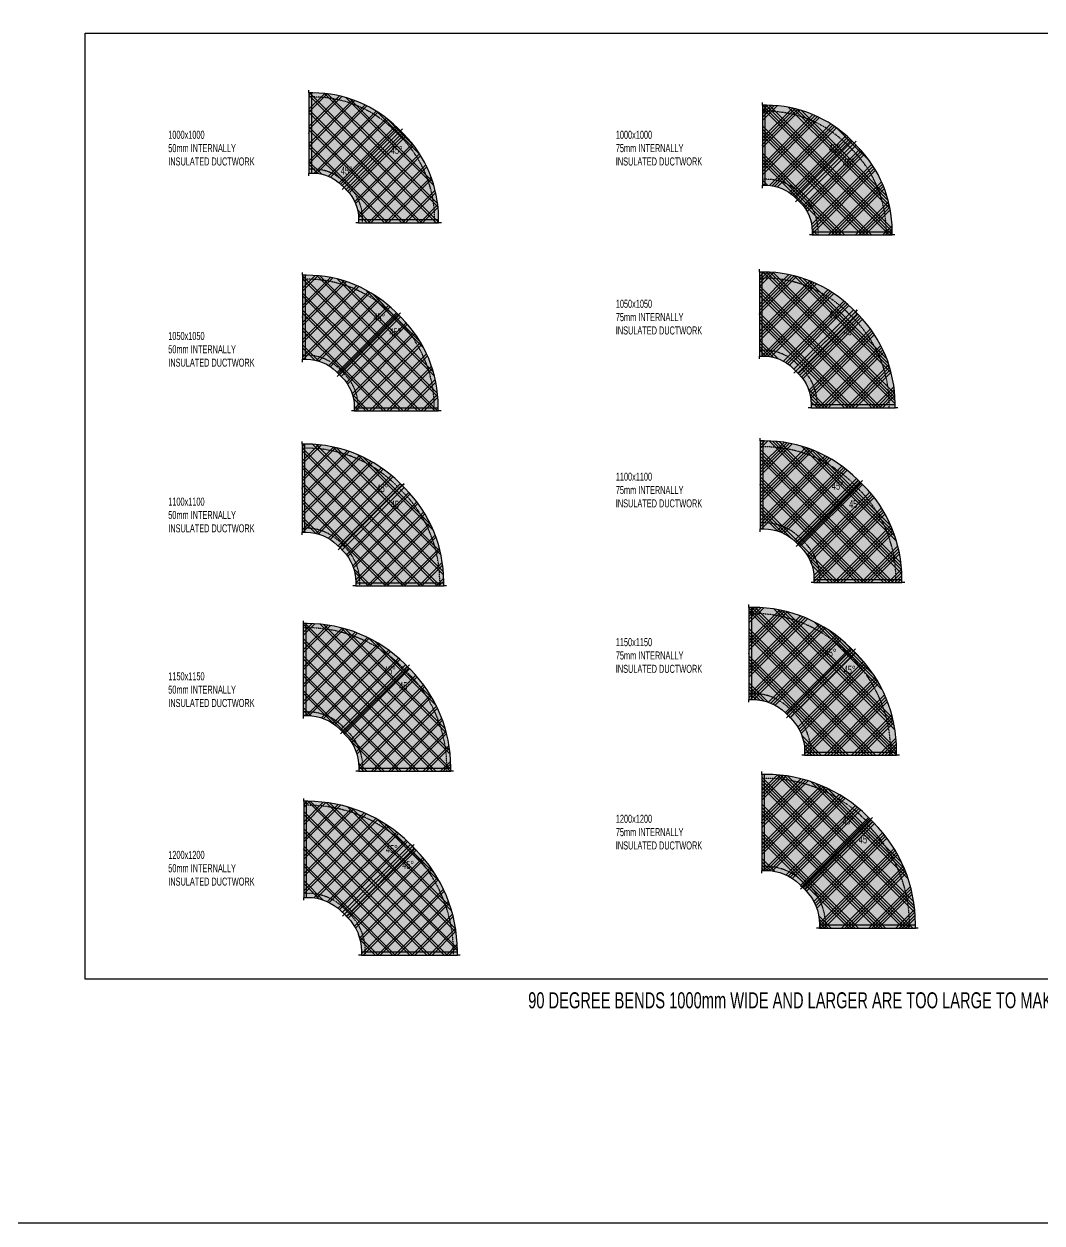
# Model space of a CAD drawing. Header units: millimetres. Extents: x 141 to 153906, y 19826 to 64501.
# Drawn here: x 111494 to 124218, y 19826 to 34807 of the extents above; entities that cross this region are included whole.
import ezdxf
from ezdxf.enums import TextEntityAlignment as Align

# ---------------------------------------------------------------- set-up
doc = ezdxf.new("R2010")
doc.units = ezdxf.units.MM
doc.linetypes.add('Ins', pattern=[1, 0.5, -0.5])
for name, color, linetype in [('Hvacduct-sa', 160, 'Continuous'), ('Hvacduct-sa-Shading', 163, 'Continuous'), ('Hvacins', 118, 'Continuous'), ('HvacInsulation IN', 118, 'Continuous'), ('Hvactext', 7, 'Continuous'), ('RFI Layer', 240, 'Continuous')]:
    doc.layers.add(name, color=color, linetype=linetype)
doc.styles.add('Arial Narrow_1', font='ARIALN.TTF', dxfattribs={"height": 250})
doc.styles.add('HVACS', font='ARIALN.TTF', dxfattribs={"width": 0.8})
pattern_1 = [(225, (76276.46, -89129.04), (107.76307, -107.76307), []), (225, (76240.54, -89129.04), (107.76307, -107.76307), []), (135, (76276.46, -89129.04), (-107.76307, -107.76307), []), (135, (76240.54, -89129.04), (-107.76307, -107.76307), [])]
pattern_2 = [(45, (76276.46, -89129.04), (-169.70563, 169.70563), []), (45, (76316.46, -89129.04), (-169.70563, 169.70563), []), (45, (76356.46, -89129.04), (-169.70563, 169.70563), []), (45, (76396.46, -89129.04), (-169.70563, 169.70563), []), (135, (76276.46, -89129.04), (-169.70563, -169.70563), []), (135, (76316.46, -89129.04), (-169.70563, -169.70563), []), (135, (76356.46, -89129.04), (-169.70563, -169.70563), []), (135, (76396.46, -89129.04), (-169.70563, -169.70563), [])]

msp = doc.modelspace()

# ---------------------------------------------------------------- hatches: boundary and pattern name
at = {"layer": 'Hvacduct-sa-Shading'}
for points in [[(115105.5, 33945.1), (115055.5, 33945.1), (115055.5, 32945.1), (115105.5, 32945.1, -0.1989124), (115459, 32798.7), (115494.4, 32763.3), (116201.5, 33470.4), (116166.1, 33505.8, 0.1989124)], [(120774, 33791.5), (120724, 33791.5), (120724, 32791.5), (120774, 32791.5, -0.1989124), (121127.5, 32645.1), (121162.9, 32609.7), (121870, 33316.8), (121834.6, 33352.2, 0.1989124)], [(116236.8, 33435.1), (116201.5, 33470.4), (115494.4, 32763.3), (115529.7, 32728, -0.1989124), (115676.2, 32374.4), (115676.2, 32324.4), (116676.2, 32324.4), (116676.2, 32374.4, 0.1989124)], [(121905.3, 33281.5), (121870, 33316.8), (121162.9, 32609.7), (121198.2, 32574.4, -0.1989124), (121344.7, 32220.8), (121344.7, 32170.8), (122344.7, 32170.8), (122344.7, 32220.8, 0.1989124)], [(115026.2, 31668.5), (114976.2, 31668.5), (114976.2, 30618.5), (115026.2, 30618.5, -0.1989124), (115397.4, 30464.7), (115432.7, 30429.4), (116175.2, 31171.8), (116139.8, 31207.2, 0.1989124)], [(120735.6, 31708.1), (120685.6, 31708.1), (120685.6, 30658.1), (120735.6, 30658.1, -0.1989124), (121106.9, 30504.3), (121142.2, 30468.9), (121884.7, 31211.4), (121849.3, 31246.8, 0.1989124)], [(116210.6, 31136.5), (116175.2, 31171.8), (115432.7, 30429.4), (115468.1, 30394, -0.1989124), (115621.9, 30022.8), (115621.9, 29972.8), (116671.9, 29972.8), (116671.9, 30022.8, 0.1989124)], [(121920, 31176.1), (121884.7, 31211.4), (121142.2, 30468.9), (121177.6, 30433.6, -0.1989124), (121331.3, 30062.4), (121331.3, 30012.4), (122381.3, 30012.4), (122381.3, 30062.4, 0.1989124)], [(115020, 29557.3), (114970, 29557.3), (114970, 28457.3), (115020, 28457.3, -0.1989124), (115408.9, 28296.2), (115444.3, 28260.9), (116222.1, 29038.7), (116186.7, 29074, 0.1989124)], [(120746.2, 29598.7), (120696.2, 29598.7), (120696.2, 28498.7), (120746.2, 28498.7, -0.1989124), (121135.1, 28337.6), (121170.4, 28302.2), (121948.2, 29080.1), (121912.9, 29115.4, 0.1989124)], [(121983.6, 29044.7), (121948.2, 29080.1), (121170.4, 28302.2), (121205.8, 28266.9, -0.1989124), (121366.9, 27878), (121366.9, 27828), (122466.9, 27828), (122466.9, 27878, 0.1989124)], [(116257.4, 29003.3), (116222.1, 29038.7), (115444.3, 28260.9), (115479.6, 28225.5, -0.1989124), (115640.7, 27836.6), (115640.7, 27786.6), (116740.7, 27786.6), (116740.7, 27836.6, 0.1989124)], [(120605.3, 27516.8), (120555.3, 27516.8), (120555.3, 26366.8), (120605.3, 26366.8, -0.1989124), (121011.9, 26198.4), (121047.2, 26163.1), (121860.4, 26976.3), (121825, 27011.6, 0.1989124)], [(115439.7, 25997.8), (115475.1, 25962.5), (116288.2, 26775.6), (116252.9, 26811, 0.1989124), (115033.1, 27316.2), (114983.1, 27316.2), (114983.1, 26166.2), (115033.1, 26166.2, -0.1989124)], [(121895.7, 26940.9), (121860.4, 26976.3), (121047.2, 26163.1), (121082.6, 26127.7, -0.1989124), (121251, 25721.1), (121251, 25671.1), (122401, 25671.1), (122401, 25721.1, 0.1989124)], [(116323.6, 26740.3), (116288.2, 26775.6), (115475.1, 25962.5), (115510.4, 25927.1, -0.1989124), (115678.8, 25520.5), (115678.8, 25470.5), (116828.8, 25470.5), (116828.8, 25520.5, 0.1989124)], [(120765.1, 25431.3), (120715.1, 25431.3), (120715.1, 24231.3), (120765.1, 24231.3, -0.1989124), (121189.3, 24055.5), (121224.7, 24020.2), (122073.2, 24868.7), (122037.8, 24904, 0.1989124)], [(115039.8, 25094.8), (114989.8, 25094.8), (114989.8, 23894.8), (115039.8, 23894.8, -0.1989124), (115464, 23719.1), (115499.4, 23683.7), (116347.9, 24532.3), (116312.6, 24567.6, 0.1989124)], [(122108.6, 24833.3), (122073.2, 24868.7), (121224.7, 24020.2), (121260, 23984.8, -0.1989124), (121435.8, 23560.5), (121435.8, 23510.5), (122635.8, 23510.5), (122635.8, 23560.5, 0.1989124)], [(116383.3, 24496.9), (116347.9, 24532.3), (115499.4, 23683.7), (115534.7, 23648.4, -0.1989124), (115710.5, 23224.1), (115710.5, 23174.1), (116910.5, 23174.1), (116910.5, 23224.1, 0.1989124)]]:
    msp.add_hatch(color=256, dxfattribs=at).paths.add_polyline_path(points)
at = {"layer": 'Hvacins'}
h = msp.add_hatch(dxfattribs=at)
h.set_pattern_fill('CONC_EXISTING', color=256, scale=20, angle=180, style=0)
h.set_pattern_definition(pattern_1)
h.paths.add_polyline_path([(115105.5, 33945.1), (115055.5, 33945.1), (115055.5, 32945.1), (115105.5, 32945.1, -0.1989124), (115459, 32798.7), (115494.4, 32763.3), (116201.5, 33470.4), (116166.1, 33505.8, 0.1989124)])
h = msp.add_hatch(dxfattribs=at)
h.set_pattern_fill('CONC_EXISTING', color=256, scale=20, angle=180, style=0)
h.set_pattern_definition(pattern_1)
h.paths.add_polyline_path([(116236.8, 33435.1), (116201.5, 33470.4), (115494.4, 32763.3), (115529.7, 32728, -0.1989124), (115676.2, 32374.4), (115676.2, 32324.4), (116676.2, 32324.4), (116676.2, 32374.4, 0.1989124)])
h = msp.add_hatch(dxfattribs=at)
h.set_pattern_fill('CONC_EXISTING', color=256, scale=20, angle=180, style=0)
h.set_pattern_definition(pattern_1)
h.paths.add_polyline_path([(115026.2, 31668.5), (114976.2, 31668.5), (114976.2, 30618.5), (115026.2, 30618.5, -0.1989124), (115397.4, 30464.7), (115432.7, 30429.4), (116175.2, 31171.8), (116139.8, 31207.2, 0.1989124)])
h = msp.add_hatch(dxfattribs=at)
h.set_pattern_fill('CONC_EXISTING', color=256, scale=20, angle=180, style=0)
h.set_pattern_definition(pattern_1)
h.paths.add_polyline_path([(116210.6, 31136.5), (116175.2, 31171.8), (115432.7, 30429.4), (115468.1, 30394, -0.1989124), (115621.9, 30022.8), (115621.9, 29972.8), (116671.9, 29972.8), (116671.9, 30022.8, 0.1989124)])
h = msp.add_hatch(dxfattribs=at)
h.set_pattern_fill('CONC_EXISTING', color=256, scale=20, angle=180, style=0)
h.set_pattern_definition(pattern_1)
h.paths.add_polyline_path([(115020, 29557.3), (114970, 29557.3), (114970, 28457.3), (115020, 28457.3, -0.1989124), (115408.9, 28296.2), (115444.3, 28260.9), (116222.1, 29038.7), (116186.7, 29074, 0.1989124)])
h = msp.add_hatch(dxfattribs=at)
h.set_pattern_fill('CONC_EXISTING', color=256, scale=20, angle=180, style=0)
h.set_pattern_definition(pattern_1)
h.paths.add_polyline_path([(116257.4, 29003.3), (116222.1, 29038.7), (115444.3, 28260.9), (115479.6, 28225.5, -0.1989124), (115640.7, 27836.6), (115640.7, 27786.6), (116740.7, 27786.6), (116740.7, 27836.6, 0.1989124)])
h = msp.add_hatch(dxfattribs=at)
h.set_pattern_fill('CONC_EXISTING', color=256, scale=20, angle=180, style=0)
h.set_pattern_definition(pattern_1)
h.paths.add_polyline_path([(115439.7, 25997.8), (115475.1, 25962.5), (116288.2, 26775.6), (116252.9, 26811, 0.1989124), (115033.1, 27316.2), (114983.1, 27316.2), (114983.1, 26166.2), (115033.1, 26166.2, -0.1989124)])
h = msp.add_hatch(dxfattribs=at)
h.set_pattern_fill('CONC_EXISTING', color=256, scale=20, angle=180, style=0)
h.set_pattern_definition(pattern_1)
h.paths.add_polyline_path([(116323.6, 26740.3), (116288.2, 26775.6), (115475.1, 25962.5), (115510.4, 25927.1, -0.1989124), (115678.8, 25520.5), (115678.8, 25470.5), (116828.8, 25470.5), (116828.8, 25520.5, 0.1989124)])
h = msp.add_hatch(dxfattribs=at)
h.set_pattern_fill('CONC_EXISTING', color=256, scale=20, angle=180, style=0)
h.set_pattern_definition(pattern_1)
h.paths.add_polyline_path([(115039.8, 25094.8), (114989.8, 25094.8), (114989.8, 23894.8), (115039.8, 23894.8, -0.1989124), (115464, 23719.1), (115499.4, 23683.7), (116347.9, 24532.3), (116312.6, 24567.6, 0.1989124)])
h = msp.add_hatch(dxfattribs=at)
h.set_pattern_fill('CONC_EXISTING', color=256, scale=20, angle=180, style=0)
h.set_pattern_definition(pattern_1)
h.paths.add_polyline_path([(116383.3, 24496.9), (116347.9, 24532.3), (115499.4, 23683.7), (115534.7, 23648.4, -0.1989124), (115710.5, 23224.1), (115710.5, 23174.1), (116910.5, 23174.1), (116910.5, 23224.1, 0.1989124)])
at = {"layer": 'HvacInsulation IN'}
h = msp.add_hatch(dxfattribs=at)
h.set_pattern_fill('INS100I', color=256, scale=40, style=0)
h.set_pattern_definition(pattern_2)
h.paths.add_polyline_path([(120774, 33791.5), (120724, 33791.5), (120724, 32791.5), (120774, 32791.5, -0.1989124), (121127.5, 32645.1), (121162.9, 32609.7), (121870, 33316.8), (121834.6, 33352.2, 0.1989124)])
h = msp.add_hatch(dxfattribs=at)
h.set_pattern_fill('INS100I', color=256, scale=40, style=0)
h.set_pattern_definition(pattern_2)
h.paths.add_polyline_path([(121905.3, 33281.5), (121870, 33316.8), (121162.9, 32609.7), (121198.2, 32574.4, -0.1989124), (121344.7, 32220.8), (121344.7, 32170.8), (122344.7, 32170.8), (122344.7, 32220.8, 0.1989124)])
h = msp.add_hatch(dxfattribs=at)
h.set_pattern_fill('INS100I', color=256, scale=40, style=0)
h.set_pattern_definition(pattern_2)
h.paths.add_polyline_path([(120735.6, 31708.1), (120685.6, 31708.1), (120685.6, 30658.1), (120735.6, 30658.1, -0.1989124), (121106.9, 30504.3), (121142.2, 30468.9), (121884.7, 31211.4), (121849.3, 31246.8, 0.1989124)])
h = msp.add_hatch(dxfattribs=at)
h.set_pattern_fill('INS100I', color=256, scale=40, style=0)
h.set_pattern_definition(pattern_2)
h.paths.add_polyline_path([(121920, 31176.1), (121884.7, 31211.4), (121142.2, 30468.9), (121177.6, 30433.6, -0.1989124), (121331.3, 30062.4), (121331.3, 30012.4), (122381.3, 30012.4), (122381.3, 30062.4, 0.1989124)])
h = msp.add_hatch(dxfattribs=at)
h.set_pattern_fill('INS100I', color=256, scale=40, style=0)
h.set_pattern_definition(pattern_2)
h.paths.add_polyline_path([(120746.2, 29598.7), (120696.2, 29598.7), (120696.2, 28498.7), (120746.2, 28498.7, -0.1989124), (121135.1, 28337.6), (121170.4, 28302.2), (121948.2, 29080.1), (121912.9, 29115.4, 0.1989124)])
h = msp.add_hatch(dxfattribs=at)
h.set_pattern_fill('INS100I', color=256, scale=40, style=0)
h.set_pattern_definition(pattern_2)
h.paths.add_polyline_path([(121983.6, 29044.7), (121948.2, 29080.1), (121170.4, 28302.2), (121205.8, 28266.9, -0.1989124), (121366.9, 27878), (121366.9, 27828), (122466.9, 27828), (122466.9, 27878, 0.1989124)])
h = msp.add_hatch(dxfattribs=at)
h.set_pattern_fill('INS100I', color=256, scale=40, style=0)
h.set_pattern_definition(pattern_2)
h.paths.add_polyline_path([(120605.3, 27516.8), (120555.3, 27516.8), (120555.3, 26366.8), (120605.3, 26366.8, -0.1989124), (121011.9, 26198.4), (121047.2, 26163.1), (121860.4, 26976.3), (121825, 27011.6, 0.1989124)])
h = msp.add_hatch(dxfattribs=at)
h.set_pattern_fill('INS100I', color=256, scale=40, style=0)
h.set_pattern_definition(pattern_2)
h.paths.add_polyline_path([(121895.7, 26940.9), (121860.4, 26976.3), (121047.2, 26163.1), (121082.6, 26127.7, -0.1989124), (121251, 25721.1), (121251, 25671.1), (122401, 25671.1), (122401, 25721.1, 0.1989124)])
h = msp.add_hatch(dxfattribs=at)
h.set_pattern_fill('INS100I', color=256, scale=40, style=0)
h.set_pattern_definition(pattern_2)
h.paths.add_polyline_path([(120765.1, 25431.3), (120715.1, 25431.3), (120715.1, 24231.3), (120765.1, 24231.3, -0.1989124), (121189.3, 24055.5), (121224.7, 24020.2), (122073.2, 24868.7), (122037.8, 24904, 0.1989124)])
h = msp.add_hatch(dxfattribs=at)
h.set_pattern_fill('INS100I', color=256, scale=40, style=0)
h.set_pattern_definition(pattern_2)
h.paths.add_polyline_path([(122108.6, 24833.3), (122073.2, 24868.7), (121224.7, 24020.2), (121260, 23984.8, -0.1989124), (121435.8, 23560.5), (121435.8, 23510.5), (122635.8, 23510.5), (122635.8, 23560.5, 0.1989124)])

# ---------------------------------------------------------------- linework, layer by layer
msp.add_lwpolyline([(92147.1, 64500.7), (153906.1, 64500.7), (153906.1, 19825.7), (92147.1, 19825.7)], close=True)
for p in [(115055.5, 33445.1), (120724, 33291.5), (115847.9, 33116.9), (121516.4, 32963.3), (120685.6, 31183.1), (114976.2, 31143.5), (115804, 30800.6), (121513.4, 30840.2), (114970, 29007.3), (120696.2, 29048.7), (115833.2, 28649.8), (121559.3, 28691.2), (120555.3, 26941.8), (115881.7, 26369), (115881.7, 26369), (120715.1, 24831.3), (114989.8, 24494.8), (121648.9, 24444.4), (115923.7, 24108)]:
    msp.add_point(p)
at = {"layer": 'Hvacduct-sa', "flags": 128}
for points in [[(115055.5, 32910.1), (115055.5, 32945.1), (115090.5, 32945.1), (115090.5, 33945.1), (115055.5, 33945.1), (115055.5, 33980.1)], [(120724, 32756.5), (120724, 32791.5), (120759, 32791.5), (120759, 33791.5), (120724, 33791.5), (120724, 33826.5)], [(115469.6, 32738.6), (115494.4, 32763.3), (115519.1, 32738.6), (116226.2, 33445.7), (116201.5, 33470.4), (116226.2, 33495.2)], [(116226.2, 33495.2), (116201.5, 33470.4), (116176.7, 33495.2), (115469.6, 32788.1), (115494.4, 32763.3), (115469.6, 32738.6)], [(121138.1, 32585), (121162.9, 32609.7), (121187.6, 32585), (121894.7, 33292.1), (121870, 33316.8), (121894.7, 33341.6)], [(121894.7, 33341.6), (121870, 33316.8), (121845.2, 33341.6), (121138.1, 32634.5), (121162.9, 32609.7), (121138.1, 32585)], [(116711.2, 32324.4), (116676.2, 32324.4), (116676.2, 32359.4), (115676.2, 32359.4), (115676.2, 32324.4), (115641.2, 32324.4)], [(122379.7, 32170.8), (122344.7, 32170.8), (122344.7, 32205.8), (121344.7, 32205.8), (121344.7, 32170.8), (121309.7, 32170.8)], [(114976.2, 30583.5), (114976.2, 30618.5), (115011.2, 30618.5), (115011.2, 31668.5), (114976.2, 31668.5), (114976.2, 31703.5)], [(120685.6, 30623.1), (120685.6, 30658.1), (120720.6, 30658.1), (120720.6, 31708.1), (120685.6, 31708.1), (120685.6, 31743.1)], [(115408, 30404.6), (115432.7, 30429.4), (115457.5, 30404.6), (116200, 31147.1), (116175.2, 31171.8), (116200, 31196.6)], [(116200, 31196.6), (116175.2, 31171.8), (116150.5, 31196.6), (115408, 30454.1), (115432.7, 30429.4), (115408, 30404.6)], [(121117.5, 30444.2), (121142.2, 30468.9), (121167, 30444.2), (121909.4, 31186.7), (121884.7, 31211.4), (121909.4, 31236.2)], [(121909.4, 31236.2), (121884.7, 31211.4), (121859.9, 31236.2), (121117.5, 30493.7), (121142.2, 30468.9), (121117.5, 30444.2)], [(116706.9, 29972.8), (116671.9, 29972.8), (116671.9, 30007.8), (115621.9, 30007.8), (115621.9, 29972.8), (115586.9, 29972.8)], [(122416.3, 30012.4), (122381.3, 30012.4), (122381.3, 30047.4), (121331.3, 30047.4), (121331.3, 30012.4), (121296.3, 30012.4)], [(114970, 28422.3), (114970, 28457.3), (115005, 28457.3), (115005, 29557.3), (114970, 29557.3), (114970, 29592.3)], [(120696.2, 28463.7), (120696.2, 28498.7), (120731.2, 28498.7), (120731.2, 29598.7), (120696.2, 29598.7), (120696.2, 29633.7)], [(121145.7, 28277.5), (121170.4, 28302.2), (121195.2, 28277.5), (121973, 29055.3), (121948.2, 29080.1), (121973, 29104.8)], [(121973, 29104.8), (121948.2, 29080.1), (121923.5, 29104.8), (121145.7, 28327), (121170.4, 28302.2), (121145.7, 28277.5)], [(115419.5, 28236.1), (115444.3, 28260.9), (115469, 28236.1), (116246.8, 29013.9), (116222.1, 29038.7), (116246.8, 29063.4)], [(116246.8, 29063.4), (116222.1, 29038.7), (116197.3, 29063.4), (115419.5, 28285.6), (115444.3, 28260.9), (115419.5, 28236.1)], [(116775.7, 27786.6), (116740.7, 27786.6), (116740.7, 27821.6), (115640.7, 27821.6), (115640.7, 27786.6), (115605.7, 27786.6)], [(122501.9, 27828), (122466.9, 27828), (122466.9, 27863), (121366.9, 27863), (121366.9, 27828), (121331.9, 27828)], [(120555.3, 26331.8), (120555.3, 26366.8), (120590.3, 26366.8), (120590.3, 27516.8), (120555.3, 27516.8), (120555.3, 27551.8)], [(114983.1, 27351.2), (114983.1, 27316.2), (115018.1, 27316.2), (115018.1, 26166.2), (114983.1, 26166.2), (114983.1, 26131.2)], [(121022.5, 26138.3), (121047.2, 26163.1), (121072, 26138.3), (121885.1, 26951.5), (121860.4, 26976.3), (121885.1, 27001)], [(121885.1, 27001), (121860.4, 26976.3), (121835.6, 27001), (121022.5, 26187.8), (121047.2, 26163.1), (121022.5, 26138.3)], [(115450.3, 25937.7), (115475.1, 25962.5), (115499.8, 25937.7), (116313, 26750.9), (116288.2, 26775.6), (116313, 26800.4)], [(116313, 26800.4), (116288.2, 26775.6), (116263.5, 26800.4), (115450.3, 25987.2), (115475.1, 25962.5), (115450.3, 25937.7)], [(122436, 25671.1), (122401, 25671.1), (122401, 25706.1), (121251, 25706.1), (121251, 25671.1), (121216, 25671.1)], [(116863.8, 25470.5), (116828.8, 25470.5), (116828.8, 25505.5), (115678.8, 25505.5), (115678.8, 25470.5), (115643.8, 25470.5)], [(120715.1, 24196.3), (120715.1, 24231.3), (120750.1, 24231.3), (120750.1, 25431.3), (120715.1, 25431.3), (120715.1, 25466.3)], [(114989.8, 23859.8), (114989.8, 23894.8), (115024.8, 23894.8), (115024.8, 25094.8), (114989.8, 25094.8), (114989.8, 25129.8)], [(121199.9, 23995.4), (121224.7, 24020.2), (121249.4, 23995.4), (122097.9, 24843.9), (122073.2, 24868.7), (122097.9, 24893.4)], [(122097.9, 24893.4), (122073.2, 24868.7), (122048.4, 24893.4), (121199.9, 24044.9), (121224.7, 24020.2), (121199.9, 23995.4)], [(115474.6, 23659), (115499.4, 23683.7), (115524.1, 23659), (116372.7, 24507.5), (116347.9, 24532.3), (116372.7, 24557)], [(116372.7, 24557), (116347.9, 24532.3), (116323.2, 24557), (115474.6, 23708.5), (115499.4, 23683.7), (115474.6, 23659)], [(122670.8, 23510.5), (122635.8, 23510.5), (122635.8, 23545.5), (121435.8, 23545.5), (121435.8, 23510.5), (121400.8, 23510.5)], [(116945.5, 23174.1), (116910.5, 23174.1), (116910.5, 23209.1), (115710.5, 23209.1), (115710.5, 23174.1), (115675.5, 23174.1)]]:
    msp.add_lwpolyline(points, dxfattribs=at)
for points in [[(115105.5, 33945.1), (115055.5, 33945.1), (115055.5, 32945.1), (115105.5, 32945.1, -0.1989124), (115459, 32798.7), (115494.4, 32763.3), (116201.5, 33470.4), (116166.1, 33505.8, 0.1989124), (115105.5, 33945.1)], [(120774, 33791.5), (120724, 33791.5), (120724, 32791.5), (120774, 32791.5, -0.1989124), (121127.5, 32645.1), (121162.9, 32609.7), (121870, 33316.8), (121834.6, 33352.2, 0.1989124), (120774, 33791.5)], [(116236.8, 33435.1), (116201.5, 33470.4), (115494.4, 32763.3), (115529.7, 32728, -0.1989124), (115676.2, 32374.4), (115676.2, 32324.4), (116676.2, 32324.4), (116676.2, 32374.4, 0.1989124), (116236.8, 33435.1)], [(121905.3, 33281.5), (121870, 33316.8), (121162.9, 32609.7), (121198.2, 32574.4, -0.1989124), (121344.7, 32220.8), (121344.7, 32170.8), (122344.7, 32170.8), (122344.7, 32220.8, 0.1989124), (121905.3, 33281.5)], [(115026.2, 31668.5), (114976.2, 31668.5), (114976.2, 30618.5), (115026.2, 30618.5, -0.1989124), (115397.4, 30464.7), (115432.7, 30429.4), (116175.2, 31171.8), (116139.8, 31207.2, 0.1989124), (115026.2, 31668.5)], [(120735.6, 31708.1), (120685.6, 31708.1), (120685.6, 30658.1), (120735.6, 30658.1, -0.1989124), (121106.9, 30504.3), (121142.2, 30468.9), (121884.7, 31211.4), (121849.3, 31246.8, 0.1989124), (120735.6, 31708.1)], [(116210.6, 31136.5), (116175.2, 31171.8), (115432.7, 30429.4), (115468.1, 30394, -0.1989124), (115621.9, 30022.8), (115621.9, 29972.8), (116671.9, 29972.8), (116671.9, 30022.8, 0.1989124), (116210.6, 31136.5)], [(121920, 31176.1), (121884.7, 31211.4), (121142.2, 30468.9), (121177.6, 30433.6, -0.1989124), (121331.3, 30062.4), (121331.3, 30012.4), (122381.3, 30012.4), (122381.3, 30062.4, 0.1989124), (121920, 31176.1)], [(115020, 29557.3), (114970, 29557.3), (114970, 28457.3), (115020, 28457.3, -0.1989124), (115408.9, 28296.2), (115444.3, 28260.9), (116222.1, 29038.7), (116186.7, 29074, 0.1989124), (115020, 29557.3)], [(120746.2, 29598.7), (120696.2, 29598.7), (120696.2, 28498.7), (120746.2, 28498.7, -0.1989124), (121135.1, 28337.6), (121170.4, 28302.2), (121948.2, 29080.1), (121912.9, 29115.4, 0.1989124), (120746.2, 29598.7)], [(121983.6, 29044.7), (121948.2, 29080.1), (121170.4, 28302.2), (121205.8, 28266.9, -0.1989124), (121366.9, 27878), (121366.9, 27828), (122466.9, 27828), (122466.9, 27878, 0.1989124), (121983.6, 29044.7)], [(116257.4, 29003.3), (116222.1, 29038.7), (115444.3, 28260.9), (115479.6, 28225.5, -0.1989124), (115640.7, 27836.6), (115640.7, 27786.6), (116740.7, 27786.6), (116740.7, 27836.6, 0.1989124), (116257.4, 29003.3)], [(120605.3, 27516.8), (120555.3, 27516.8), (120555.3, 26366.8), (120605.3, 26366.8, -0.1989124), (121011.9, 26198.4), (121047.2, 26163.1), (121860.4, 26976.3), (121825, 27011.6, 0.1989124), (120605.3, 27516.8)], [(115439.7, 25997.8), (115475.1, 25962.5), (116288.2, 26775.6), (116252.9, 26811, 0.1989124), (115033.1, 27316.2), (114983.1, 27316.2), (114983.1, 26166.2), (115033.1, 26166.2, -0.1989124), (115439.7, 25997.8)], [(121895.7, 26940.9), (121860.4, 26976.3), (121047.2, 26163.1), (121082.6, 26127.7, -0.1989124), (121251, 25721.1), (121251, 25671.1), (122401, 25671.1), (122401, 25721.1, 0.1989124), (121895.7, 26940.9)], [(116323.6, 26740.3), (116288.2, 26775.6), (115475.1, 25962.5), (115510.4, 25927.1, -0.1989124), (115678.8, 25520.5), (115678.8, 25470.5), (116828.8, 25470.5), (116828.8, 25520.5, 0.1989124), (116323.6, 26740.3)], [(120765.1, 25431.3), (120715.1, 25431.3), (120715.1, 24231.3), (120765.1, 24231.3, -0.1989124), (121189.3, 24055.5), (121224.7, 24020.2), (122073.2, 24868.7), (122037.8, 24904, 0.1989124), (120765.1, 25431.3)], [(115039.8, 25094.8), (114989.8, 25094.8), (114989.8, 23894.8), (115039.8, 23894.8, -0.1989124), (115464, 23719.1), (115499.4, 23683.7), (116347.9, 24532.3), (116312.6, 24567.6, 0.1989124), (115039.8, 25094.8)], [(122108.6, 24833.3), (122073.2, 24868.7), (121224.7, 24020.2), (121260, 23984.8, -0.1989124), (121435.8, 23560.5), (121435.8, 23510.5), (122635.8, 23510.5), (122635.8, 23560.5, 0.1989124), (122108.6, 24833.3)], [(116383.3, 24496.9), (116347.9, 24532.3), (115499.4, 23683.7), (115534.7, 23648.4, -0.1989124), (115710.5, 23224.1), (115710.5, 23174.1), (116910.5, 23174.1), (116910.5, 23224.1, 0.1989124), (116383.3, 24496.9)]]:
    msp.add_lwpolyline(points, format="xyb", close=True, dxfattribs=at)
at = {"layer": 'Hvacduct-sa'}
msp.add_point((121453.8, 26569.7), dxfattribs=at)
at = {"layer": 'Hvacins', "linetype": 'Ins', "flags": 128}
for points in [[(116166.1, 33435.1), (116130.8, 33470.4, 0.1989124), (115105.5, 33895.1), (115055.5, 33895.1)], [(121816.9, 33263.8), (121781.6, 33299.2, 0.1989124), (120774, 33716.5), (120724, 33716.5)], [(116626.2, 32324.4), (116626.2, 32374.4, 0.1989124), (116201.5, 33399.7), (116166.1, 33435.1)], [(122269.7, 32170.8), (122269.7, 32220.8, 0.1989124), (121852.3, 33228.5), (121816.9, 33263.8)], [(115529.7, 32798.7), (115494.4, 32834, 0.1989124), (115105.5, 32995.1), (115055.5, 32995.1)], [(121215.9, 32662.8), (121180.5, 32698.1, 0.1989124), (120774, 32866.5), (120724, 32866.5)], [(115726.2, 32324.4), (115726.2, 32374.4, 0.1989124), (115565.1, 32763.3), (115529.7, 32798.7)], [(121419.7, 32170.8), (121419.7, 32220.8, 0.1989124), (121251.3, 32627.4), (121215.9, 32662.8)], [(116139.8, 31136.5), (116104.5, 31171.8, 0.1989124), (115026.2, 31618.5), (114976.2, 31618.5)], [(121831.6, 31158.4), (121796.3, 31193.7, 0.1989124), (120735.6, 31633.1), (120685.6, 31633.1)], [(116621.9, 29972.8), (116621.9, 30022.8, 0.1989124), (116175.2, 31101.1), (116139.8, 31136.5)], [(122306.3, 30012.4), (122306.3, 30062.4, 0.1989124), (121867, 31123), (121831.6, 31158.4)], [(121195.2, 30522), (121159.9, 30557.3, 0.1989124), (120735.6, 30733.1), (120685.6, 30733.1)], [(115468.1, 30464.7), (115432.7, 30500.1, 0.1989124), (115026.2, 30668.5), (114976.2, 30668.5)], [(115671.9, 29972.8), (115671.9, 30022.8, 0.1989124), (115503.5, 30429.4), (115468.1, 30464.7)], [(121406.3, 30012.4), (121406.3, 30062.4, 0.1989124), (121230.6, 30486.6), (121195.2, 30522)], [(121895.2, 29027), (121859.8, 29062.4, 0.1989124), (120746.2, 29523.7), (120696.2, 29523.7)], [(116186.7, 29003.3), (116151.4, 29038.7, 0.1989124), (115020, 29507.3), (114970, 29507.3)], [(116690.7, 27786.6), (116690.7, 27836.6, 0.1989124), (116222.1, 28968), (116186.7, 29003.3)], [(122391.9, 27828), (122391.9, 27878, 0.1989124), (121930.6, 28991.7), (121895.2, 29027)], [(115479.6, 28296.2), (115444.3, 28331.6, 0.1989124), (115020, 28507.3), (114970, 28507.3)], [(121223.5, 28355.3), (121188.1, 28390.6, 0.1989124), (120746.2, 28573.7), (120696.2, 28573.7)], [(121441.9, 27828), (121441.9, 27878, 0.1989124), (121258.8, 28319.9), (121223.5, 28355.3)], [(115690.7, 27786.6), (115690.7, 27836.6, 0.1989124), (115515, 28260.9), (115479.6, 28296.2)], [(121807.4, 26923.2), (121772, 26958.6, 0.1989124), (120605.3, 27441.8), (120555.3, 27441.8)], [(114983.1, 27266.2), (115033.1, 27266.2, -0.1989124), (116217.5, 26775.6), (116252.9, 26740.3)], [(122326, 25671.1), (122326, 25721.1, 0.1989124), (121842.7, 26887.9), (121807.4, 26923.2)], [(116778.8, 25470.5), (116778.8, 25520.5, 0.1989124), (116288.2, 26704.9), (116252.9, 26740.3)], [(121100.3, 26216.1), (121064.9, 26251.5, 0.1989124), (120605.3, 26441.8), (120555.3, 26441.8)], [(114983.1, 26216.2), (115033.1, 26216.2, -0.1989124), (115475.1, 26033.2), (115510.4, 25997.8)], [(121326, 25671.1), (121326, 25721.1, 0.1989124), (121135.6, 26180.8), (121100.3, 26216.1)], [(115728.8, 25470.5), (115728.8, 25520.5, 0.1989124), (115545.8, 25962.5), (115510.4, 25997.8)], [(122037.8, 24833.3), (122002.5, 24868.7, 0.1989124), (120765.1, 25381.3), (120715.1, 25381.3)], [(116312.6, 24496.9), (116277.2, 24532.3, 0.1989124), (115039.8, 25044.8), (114989.8, 25044.8)], [(122560.8, 23510.5), (122560.8, 23560.5, 0.1989124), (122055.5, 24780.3), (122020.2, 24815.7)], [(116860.5, 23174.1), (116860.5, 23224.1, 0.1989124), (116347.9, 24461.6), (116312.6, 24496.9)], [(121260, 24055.5), (121224.7, 24090.9, 0.1989124), (120765.1, 24281.3), (120715.1, 24281.3)], [(121510.8, 23510.5), (121510.8, 23560.5, 0.1989124), (121313.1, 24037.8), (121277.7, 24073.2)], [(115534.7, 23719.1), (115499.4, 23754.4, 0.1989124), (115039.8, 23944.8), (114989.8, 23944.8)], [(115760.5, 23174.1), (115760.5, 23224.1, 0.1989124), (115570.1, 23683.7), (115534.7, 23719.1)]]:
    msp.add_lwpolyline(points, format="xyb", dxfattribs=at)
at = {"layer": 'RFI Layer'}
msp.add_lwpolyline([(112260.6, 34692.3), (136517.6, 34692.3), (136517.6, 22870.9), (112260.6, 22870.9)], close=True, dxfattribs=at)

# ---------------------------------------------------------------- texts
at = {"layer": 'Hvactext', "style": 'HVACS', "width": 0.7}
for p in [(116152.3, 33232.2), (121625.1, 33254.2), (121803.2, 33076.6), (115527.8, 32975.4), (115934.1, 31142), (121627.3, 31178.6), (121811.7, 30967.7), (116134.6, 30956.4), (121665.6, 29037.9), (115974.5, 29006.7), (116151.1, 28800.2), (121880.2, 28808.7), (121574.9, 26950.6), (116067.1, 26730.5), (121812.3, 26738.6), (116257.3, 26534.8), (121795.7, 24856.6), (122002.3, 24619.7), (116092.1, 24498.3), (116295.5, 24300)]:
    msp.add_text('45%%d', height=100, dxfattribs=at).set_placement(p, align=Align.MIDDLE)
at = {"layer": 'Hvactext', "char_height": 100, "width": 4256.046, "attachment_point": 1, "style": 'Arial Narrow_1'}
for s, insert in [('\\W0.8;1000x1000 \\P50mm INTERNALLY \\PINSULATED DUCTWORK\\P', (113297.6, 33472.9, 100.5)), ('\\W0.8;1000x1000 \\P75mm INTERNALLY \\PINSULATED DUCTWORK\\P', (118891.1, 33472.7, 100.5)), ('\\W0.8;1050x1050 \\P75mm INTERNALLY \\PINSULATED DUCTWORK\\P', (118891.1, 31361.5, 100.5)), ('\\W0.8;1050x1050 \\P50mm INTERNALLY \\PINSULATED DUCTWORK\\P', (113297.6, 30959.3, 100.5)), ('\\W0.8;1100x1100 \\P75mm INTERNALLY \\PINSULATED DUCTWORK\\P', (118891.1, 29200.8, 100.5)), ('\\W0.8;1100x1100 \\P50mm INTERNALLY \\PINSULATED DUCTWORK\\P', (113297.6, 28888.9, 100.5)), ('\\W0.8;1150x1150 \\P75mm INTERNALLY \\PINSULATED DUCTWORK\\P', (118891.1, 27133.5, 100.5)), ('\\W0.8;1150x1150 \\P50mm INTERNALLY \\PINSULATED DUCTWORK\\P', (113297.6, 26706.7, 100.5)), ('\\W0.8;1200x1200 \\P75mm INTERNALLY \\PINSULATED DUCTWORK\\P', (118891.1, 24926.6, 100.5)), ('\\W0.8;1200x1200 \\P50mm INTERNALLY \\PINSULATED DUCTWORK\\P', (113297.6, 24475.1, 100.5))]:
    msp.add_mtext(s, dxfattribs=dict(at, insert=insert))
at = {"layer": 'RFI Layer', "insert": (117795.5, 22708.5, 100.5), "char_height": 200, "width": 12697.611, "attachment_point": 1, "style": 'Arial Narrow_1'}
msp.add_mtext('\\W0.8;90 DEGREE BENDS 1000mm WIDE AND LARGER ARE TOO LARGE TO MAKE AS ONE BEND. PLEASE MAKE OUT OF TWO 45 DEGREE BENDS.\\P', dxfattribs=at)

doc.saveas('drawing.dxf')
